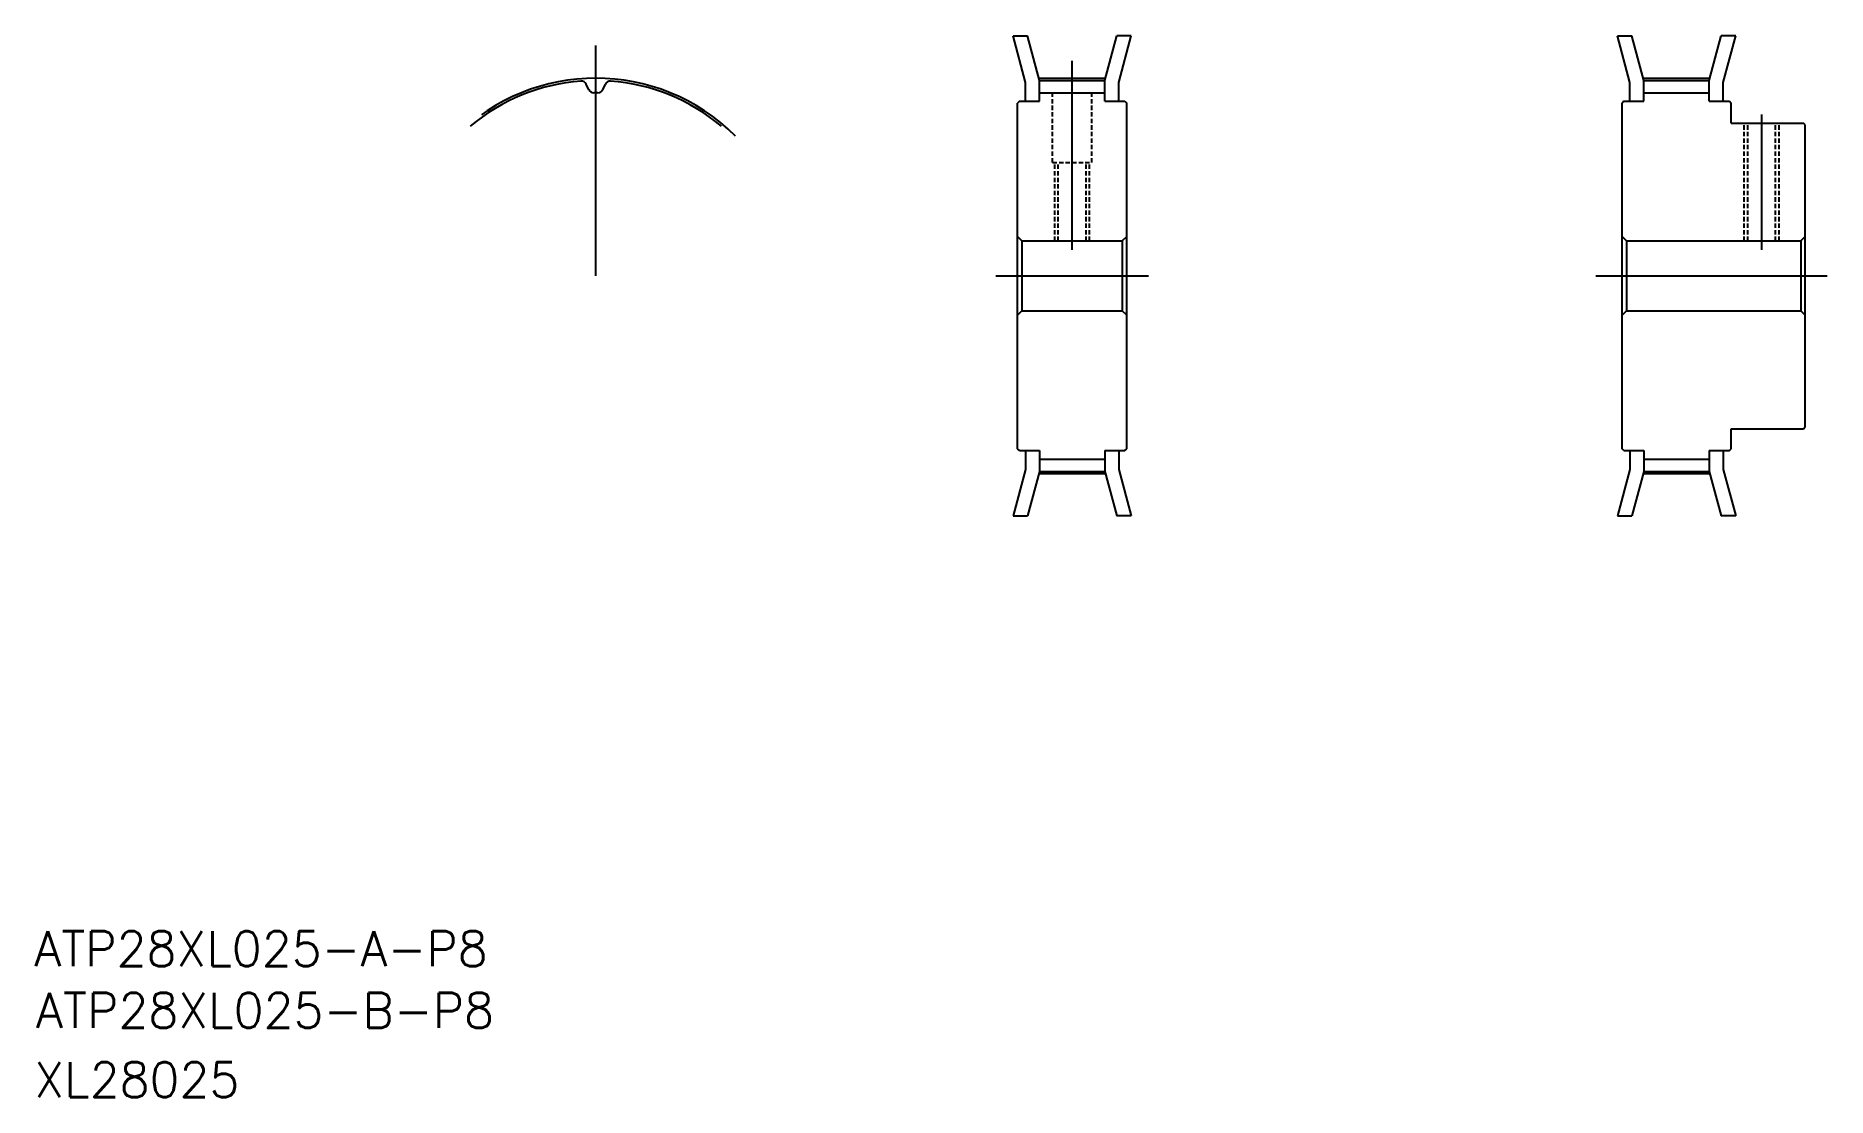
# Model space of a CAD drawing. Extents: x 10 to 215, y 10 to 132.
import ezdxf

# ---------------------------------------------------------------- set-up
doc = ezdxf.new("R2010")
doc.units = 0
doc.linetypes.add('CENTER', pattern=[50.8, 31.75, -6.35, 6.35, -6.35])
doc.linetypes.add('DASHED', pattern=[0.75, 0.5, -0.25])
doc.layers.get('0').update_dxf_attribs({"linetype": 'CONTINUOUS'})
doc.layers.add('CENTER', color=1, linetype='CENTER')
doc.styles.get("Standard").update_dxf_attribs({"font": 'txt', "bigfont": 'BIGFONT'})

msp = doc.modelspace()

# ---------------------------------------------------------------- linework, layer by layer
at = {"color": 7, "linetype": 'CONTINUOUS'}
for p, q in [((123.55, 126.24), (122.13, 131.57)), ((122.13, 131.57), (123.78, 131.57)), ((125.15, 126.45), (123.78, 131.57)), ((132.65, 126.45), (134.02, 131.57)), ((135.68, 131.57), (134.02, 131.57)), ((134.25, 126.24), (135.68, 131.57)), ((192.8, 126.24), (191.38, 131.57)), ((191.38, 131.57), (193.03, 131.57)), ((194.4, 126.45), (193.03, 131.57)), ((201.9, 126.45), (203.27, 131.57)), ((204.93, 131.57), (203.27, 131.57)), ((203.5, 126.24), (204.93, 131.57)), ((73.52, 125.4), (73.23, 126.04)), ((75.13, 125.4), (75.42, 126.04)), ((123.55, 124.07), (123.55, 126.24)), ((125.15, 124.07), (125.15, 126.45)), ((125.15, 126.45), (132.65, 126.45)), ((132.65, 124.07), (132.65, 126.45)), ((134.25, 124.07), (134.25, 126.24)), ((192.8, 124.07), (192.8, 126.24)), ((194.4, 124.07), (194.4, 126.45)), ((194.4, 126.45), (201.9, 126.45)), ((201.9, 124.07), (201.9, 126.45)), ((203.5, 124.07), (203.5, 126.24)), ((122.85, 124.07), (122.65, 123.87)), ((122.65, 84.27), (122.65, 123.87)), ((122.85, 124.07), (125.15, 124.07)), ((125.15, 125.05), (132.65, 125.05)), ((132.65, 124.07), (134.95, 124.07)), ((134.95, 124.07), (135.15, 123.87)), ((135.15, 84.27), (135.15, 123.87)), ((192.1, 124.07), (191.9, 123.87)), ((191.9, 84.27), (191.9, 123.87)), ((192.1, 124.07), (194.4, 124.07)), ((194.4, 125.05), (201.9, 125.05)), ((201.9, 124.07), (204.2, 124.07)), ((204.2, 124.07), (204.4, 123.87)), ((204.4, 121.57), (204.4, 123.87)), ((204.4, 121.57), (212.7, 121.57)), ((212.9, 121.37), (212.7, 121.57)), ((212.9, 86.77), (212.9, 121.37)), ((123.15, 108.07), (122.65, 108.57)), ((123.15, 108.07), (123.15, 100.07)), ((123.15, 108.07), (134.65, 108.07)), ((134.65, 108.07), (135.15, 108.57)), ((134.65, 108.07), (134.65, 100.07)), ((192.4, 108.07), (191.9, 108.57)), ((192.4, 108.07), (212.4, 108.07)), ((192.4, 108.07), (192.4, 100.07)), ((212.4, 108.07), (212.9, 108.57)), ((212.4, 108.07), (212.4, 100.07)), ((135.15, 104.07), (135.15, 104.07)), ((122.65, 99.57), (123.15, 100.07)), ((123.15, 100.07), (134.65, 100.07)), ((135.15, 99.57), (134.65, 100.07)), ((191.9, 99.57), (192.4, 100.07)), ((192.4, 100.07), (212.4, 100.07)), ((212.9, 99.57), (212.4, 100.07)), ((135.15, 94.17), (135.15, 94.17)), ((204.4, 86.57), (212.7, 86.57)), ((204.4, 84.27), (204.4, 86.57)), ((212.7, 86.57), (212.9, 86.77)), ((122.85, 84.07), (122.65, 84.27)), ((134.95, 84.07), (135.15, 84.27)), ((192.1, 84.07), (191.9, 84.27)), ((204.2, 84.07), (204.4, 84.27)), ((122.85, 84.07), (125.15, 84.07)), ((123.55, 84.07), (123.55, 81.89)), ((125.15, 84.07), (125.15, 81.68)), ((125.15, 83.08), (132.65, 83.08)), ((132.65, 84.07), (134.95, 84.07)), ((132.65, 84.07), (132.65, 81.68)), ((134.25, 84.07), (134.25, 81.89)), ((192.1, 84.07), (194.4, 84.07)), ((192.8, 84.07), (192.8, 81.89)), ((194.4, 84.07), (194.4, 81.68)), ((194.4, 83.08), (201.9, 83.08)), ((201.9, 84.07), (201.9, 81.68)), ((201.9, 84.07), (204.2, 84.07)), ((203.5, 84.07), (203.5, 81.89)), ((123.55, 81.89), (122.13, 76.57)), ((125.15, 81.68), (123.78, 76.57)), ((125.15, 81.68), (132.65, 81.68)), ((132.65, 81.68), (134.02, 76.57)), ((134.25, 81.89), (135.68, 76.57)), ((192.8, 81.89), (191.38, 76.57)), ((194.4, 81.68), (193.03, 76.57)), ((194.4, 81.68), (201.9, 81.68)), ((201.9, 81.68), (203.27, 76.57)), ((203.5, 81.89), (204.93, 76.57)), ((122.13, 76.57), (123.78, 76.57)), ((135.68, 76.57), (134.02, 76.57)), ((191.38, 76.57), (193.03, 76.57)), ((204.93, 76.57), (203.27, 76.57))]:
    msp.add_line(p, q, dxfattribs=at)
at = {"color": 3, "linetype": 'DASHED'}
for p, q in [((126.65, 117.07), (126.65, 125.05)), ((131.15, 117.07), (131.15, 125.05)), ((205.9, 108.07), (205.9, 121.57)), ((206.3, 108.07), (206.3, 121.57)), ((209.5, 108.07), (209.5, 121.57)), ((209.9, 108.07), (209.9, 121.57)), ((126.65, 117.07), (131.15, 117.07)), ((126.9, 108.07), (126.9, 117.07)), ((127.3, 108.07), (127.3, 117.07)), ((130.5, 108.07), (130.5, 117.07)), ((130.9, 108.07), (130.9, 117.07))]:
    msp.add_line(p, q, dxfattribs=at)
at = {"color": 7, "linetype": 'CONTINUOUS'}
for centre, radius, start, end in [((74.33, 104.07), 22.38, 94.3502, 130), ((72.67, 125.78), 0.61, 25, 94.3502), ((74.08, 125.66), 0.61, 205, 270.6638), ((74.58, 125.66), 0.61, 269.3362, 335), ((75.98, 125.78), 0.61, 85.6498, 155), ((74.33, 104.07), 22.38, 50, 85.6498), ((74.33, 104.07), 20.98, 89.3362, 90.6638)]:
    msp.add_arc(centre, radius, start, end, dxfattribs=at)
at = {"layer": 'CENTER', "color": 1, "linetype": 'CENTER'}
for p, q in [((74.33, 104.07), (74.33, 130.47)), ((128.9, 107.07), (128.9, 128.71)), ((125.15, 126.71), (132.65, 126.71)), ((194.28, 126.71), (202.02, 126.71)), ((207.9, 107.07), (207.9, 122.57)), ((120.15, 104.07), (137.65, 104.07)), ((188.9, 104.07), (215.4, 104.07)), ((125.15, 81.43), (132.65, 81.43)), ((194.28, 81.43), (202.02, 81.43))]:
    msp.add_line(p, q, dxfattribs=at)
msp.add_arc((74.33, 104.07), 22.64, 45, 135, dxfattribs=at)

# ---------------------------------------------------------------- texts
at = {"color": 7, "linetype": 'CONTINUOUS'}
for s, p in [('ATP28XL025-A-P8', (10, 25)), ('ATP28XL025-B-P8', (10.21, 17.94)), ('XL28025', (10, 10))]:
    msp.add_text(s, height=4, dxfattribs=at).set_placement(p)

doc.saveas('drawing.dxf')
